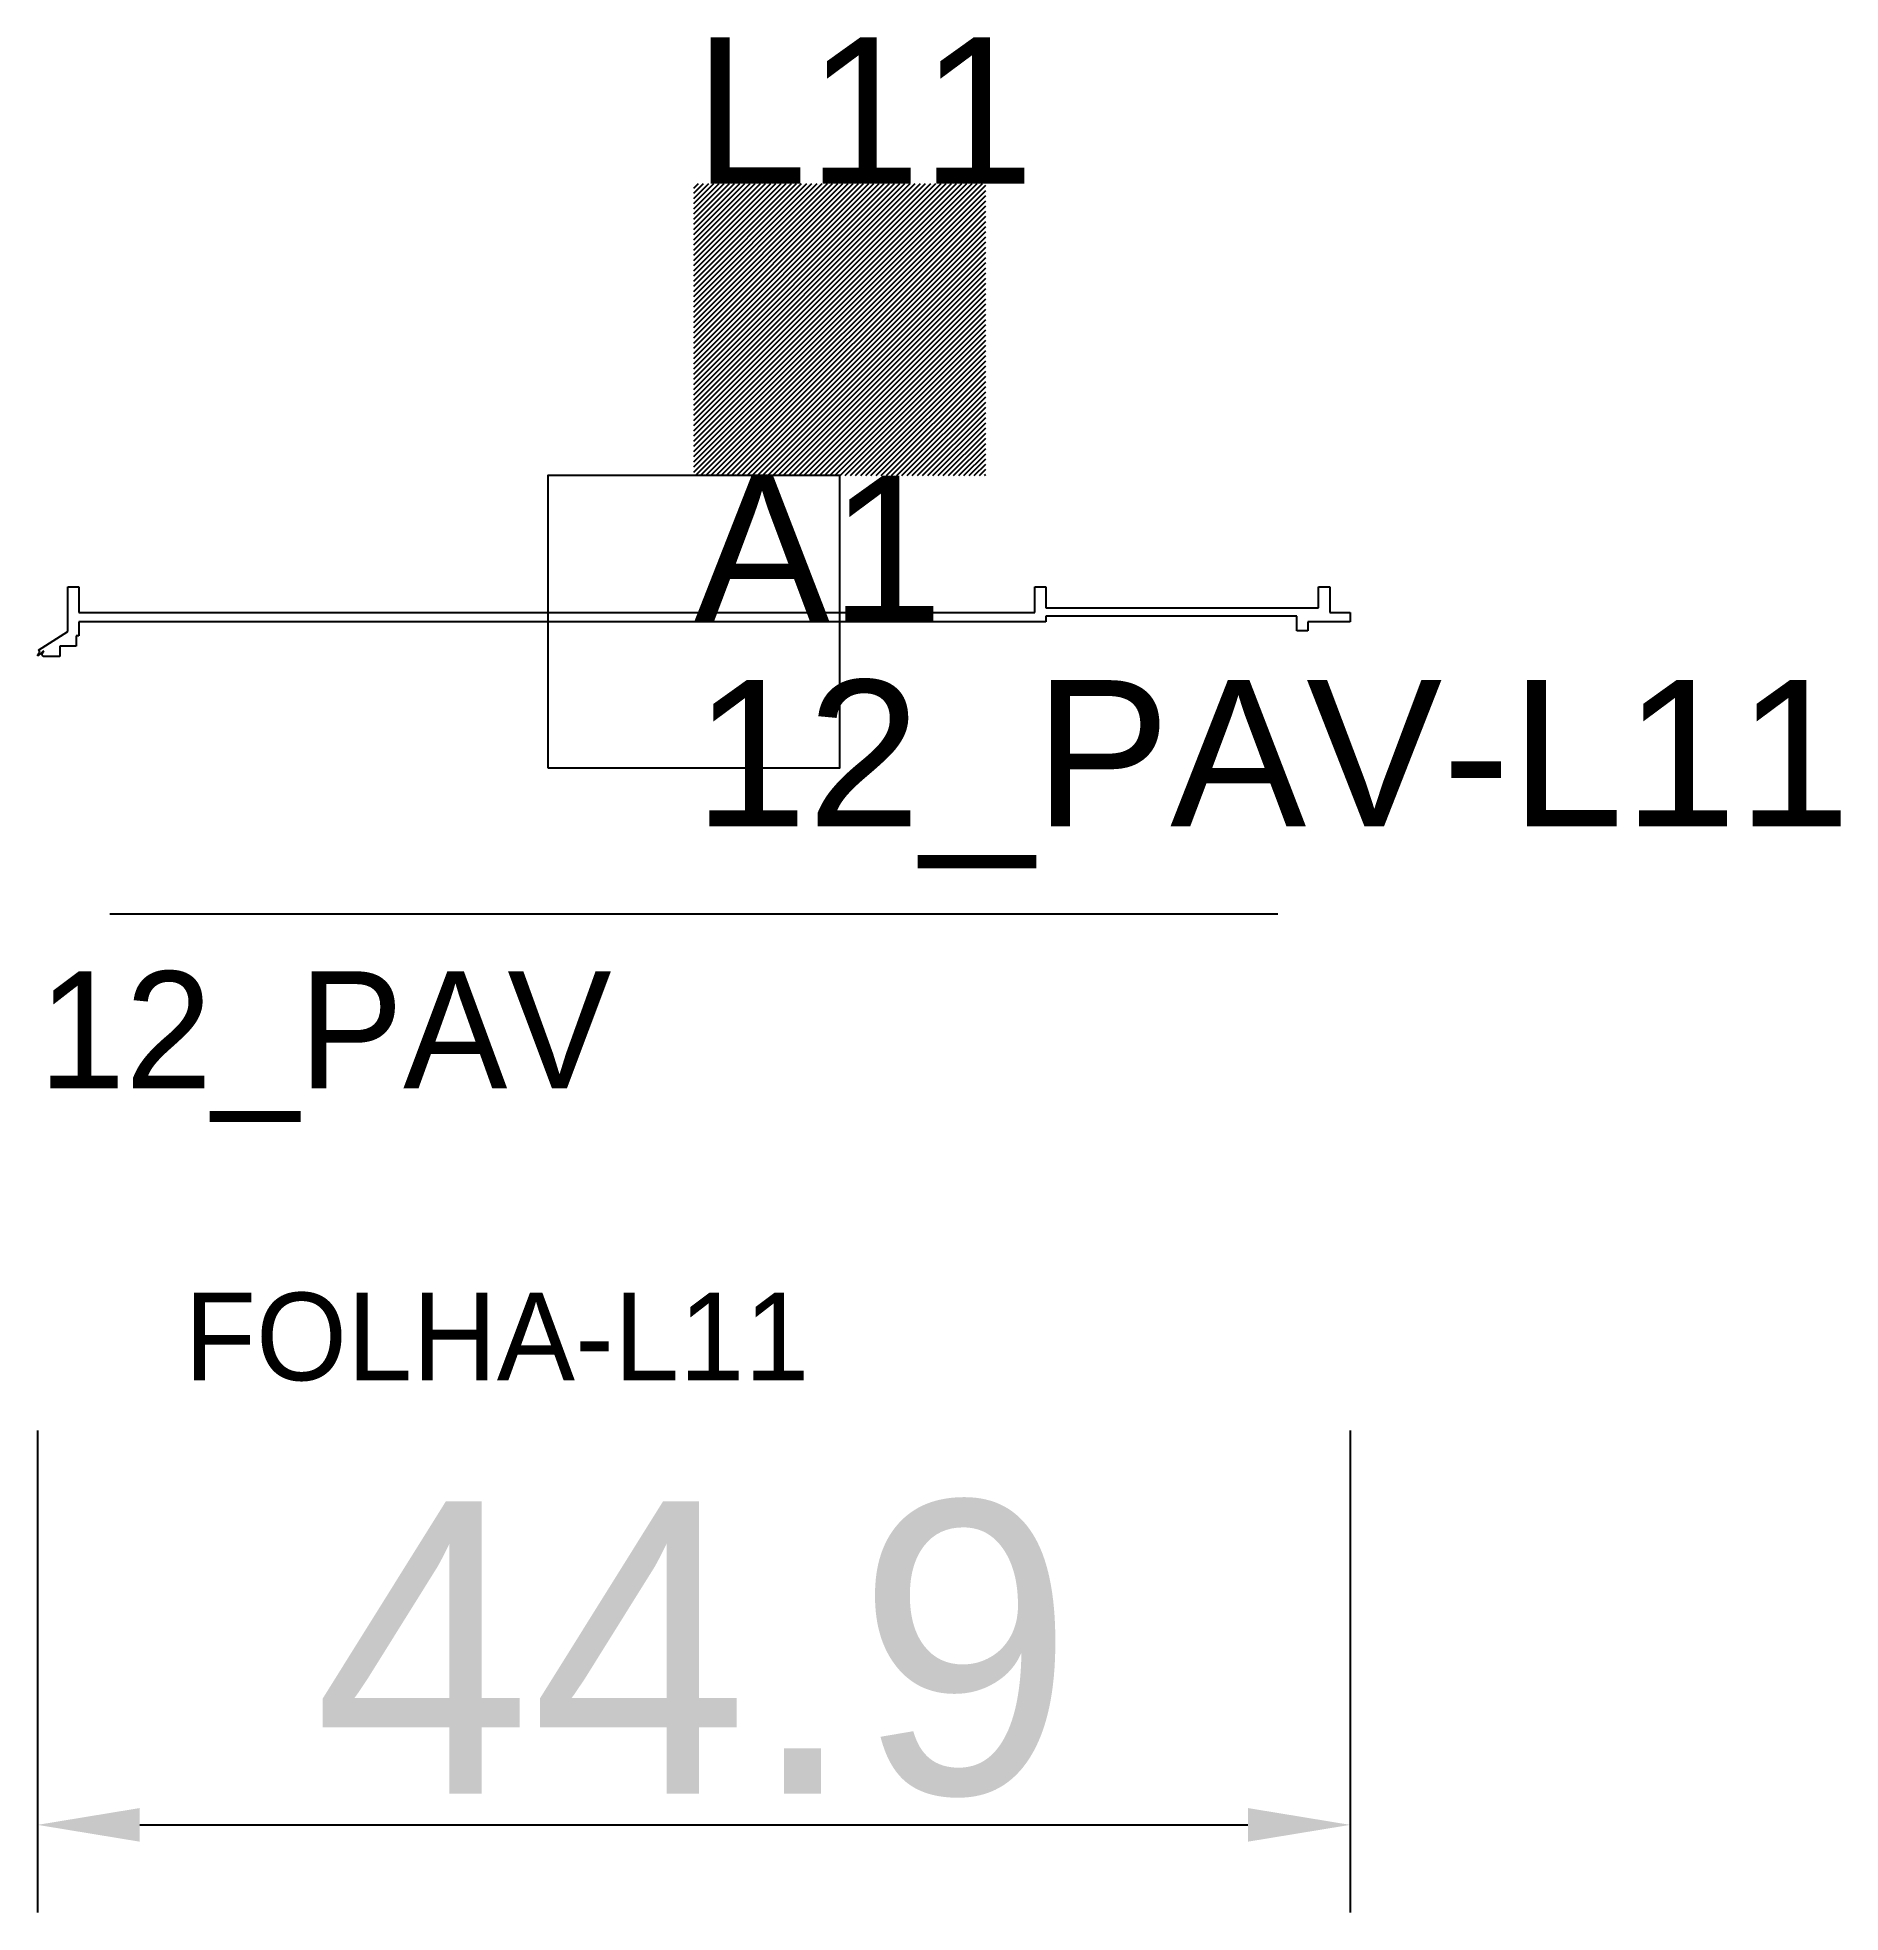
# Model space of a CAD drawing. Header units: metres. Extents: x 222.2 to 283.9, y 156.1 to 220.3.
import ezdxf

# ---------------------------------------------------------------- set-up
doc = ezdxf.new("R2010")
doc.units = ezdxf.units.M
for name, color, linetype in [('3', 3, 'CONTINUOUS'), ('AUX00', 7, 'CONTINUOUS'), ('COTA', 241, 'CONTINUOUS'), ('FOLHA', 255, 'CONTINUOUS'), ('Hachura', 251, 'CONTINUOUS'), ('NOMENCLATURA', 7, 'CONTINUOUS'), ('Nível', 160, 'CONTINUOUS'), ('Painéis', 200, 'CONTINUOUS'), ('Pilares', 5, 'CONTINUOUS'), ('REAPROVEITAMENTO', 251, 'CONTINUOUS'), ('SARR_2.2x7', 40, 'CONTINUOUS')]:
    doc.layers.add(name, color=color, linetype=linetype)
doc.styles.add('ARIAL', font='Arial.ttf')
doc.styles.add('STR_STANDARD', font='arial.ttf')
doc.dimstyles.new('EZ DXF', dxfattribs={"dimtxt": 10, "dimasz": 3.5, "dimexe": 3, "dimexo": 1.5, "dimgap": 1, "dimtad": 1, "dimdec": 1, "dimdsep": 46, "dimcen": 2.5, "dimazin": 3, "dimtfac": 1, "dimtmove": 0, "dimatfit": 3})

msp = doc.modelspace()

# ---------------------------------------------------------------- hatches: boundary and pattern name
at = {"layer": 'Hachura'}
h = msp.add_hatch(dxfattribs=at)
h.set_pattern_fill('ANSI31', scale=50)
h.paths.add_polyline_path([(222.23, 199.34), (223.24, 199.98), (223.24, 201.5), (223.62, 201.5), (223.62, 200.62), (256.35, 200.62), (256.35, 201.5), (256.73, 201.5), (256.73, 200.78), (266.07, 200.78), (266.07, 201.5), (266.45, 201.5), (266.45, 200.62), (267.15, 200.62), (267.15, 200.3), (265.7, 200.3), (265.7, 200), (265.32, 200), (265.32, 200.5), (256.73, 200.5), (256.73, 200.3), (223.62, 200.3), (223.62, 199.83), (223.52, 199.83), (223.52, 199.47), (222.96, 199.47), (222.96, 199.12), (222.4, 199.12), (222.34, 199.19), (222.42, 199.31), (222.2, 199.14), (222.28, 199.27)])
h = msp.add_hatch(dxfattribs=at)
h.set_pattern_fill('ANSI31', scale=50)
h.paths.add_polyline_path([(222.23, 199.34), (223.24, 199.98), (223.24, 201.5), (223.62, 201.5), (223.62, 200.62), (256.35, 200.62), (256.35, 201.5), (256.73, 201.5), (256.73, 200.78), (266.07, 200.78), (266.07, 201.5), (266.45, 201.5), (266.45, 200.62), (267.15, 200.62), (267.15, 200.3), (265.7, 200.3), (265.7, 200), (265.32, 200), (265.32, 200.5), (256.73, 200.5), (256.73, 200.3), (223.62, 200.3), (223.62, 199.83), (223.52, 199.83), (223.52, 199.47), (222.96, 199.47), (222.96, 199.12), (222.4, 199.12), (222.34, 199.19), (222.42, 199.31), (222.2, 199.14), (222.28, 199.27)])
at = {"layer": 'Reaproveitamento'}
h = msp.add_hatch(dxfattribs=at)
h.set_pattern_fill('SOLID')
h.paths.add_polyline_path([(244.675, 205.31), (254.675, 205.31), (254.675, 215.31), (244.675, 215.31)])
h = msp.add_hatch(dxfattribs=at)
h.set_pattern_fill('SOLID')
h.paths.add_polyline_path([(244.675, 205.31), (254.675, 205.31), (254.675, 215.31), (244.675, 215.31)])

# ---------------------------------------------------------------- linework, layer by layer
at = {"layer": 'Painéis', "color": 200}
for p, q in [((223.24, 199.98), (223.24, 201.5)), ((223.24, 201.5), (223.62, 201.5)), ((223.24, 199.98), (223.24, 201.5)), ((223.24, 201.5), (223.62, 201.5)), ((223.62, 201.5), (223.62, 200.62)), ((223.62, 201.5), (223.62, 200.62)), ((256.35, 200.62), (256.35, 201.5)), ((256.35, 201.5), (256.73, 201.5)), ((256.35, 200.62), (256.35, 201.5)), ((256.35, 201.5), (256.73, 201.5)), ((256.73, 201.5), (256.73, 200.78)), ((256.73, 201.5), (256.73, 200.78)), ((266.07, 200.78), (266.07, 201.5)), ((266.07, 201.5), (266.45, 201.5)), ((266.07, 200.78), (266.07, 201.5)), ((266.07, 201.5), (266.45, 201.5)), ((266.45, 201.5), (266.45, 200.62)), ((266.45, 201.5), (266.45, 200.62)), ((223.62, 200.62), (256.35, 200.62)), ((223.62, 200.62), (256.35, 200.62)), ((256.73, 200.3), (223.62, 200.3)), ((223.62, 200.3), (223.62, 199.83)), ((256.73, 200.3), (223.62, 200.3)), ((223.62, 200.3), (223.62, 199.83)), ((256.73, 200.78), (266.07, 200.78)), ((256.73, 200.78), (266.07, 200.78)), ((265.32, 200.5), (256.73, 200.5)), ((256.73, 200.5), (256.73, 200.3)), ((265.32, 200.5), (256.73, 200.5)), ((256.73, 200.5), (256.73, 200.3)), ((265.32, 200), (265.32, 200.5)), ((265.32, 200), (265.32, 200.5)), ((267.15, 200.3), (265.7, 200.3)), ((265.7, 200.3), (265.7, 200)), ((267.15, 200.3), (265.7, 200.3)), ((265.7, 200.3), (265.7, 200)), ((266.45, 200.62), (267.15, 200.62)), ((266.45, 200.62), (267.15, 200.62)), ((267.15, 200.62), (267.15, 200.3)), ((267.15, 200.62), (267.15, 200.3)), ((222.23, 199.34), (223.24, 199.98)), ((222.23, 199.34), (223.24, 199.98)), ((223.62, 199.83), (223.52, 199.83)), ((223.52, 199.83), (223.52, 199.47)), ((223.62, 199.83), (223.52, 199.83)), ((223.52, 199.83), (223.52, 199.47)), ((265.7, 200), (265.32, 200)), ((265.7, 200), (265.32, 200)), ((222.42, 199.31), (222.2, 199.14)), ((222.42, 199.31), (222.2, 199.14)), ((222.2, 199.14), (222.28, 199.27)), ((222.2, 199.14), (222.28, 199.27)), ((222.28, 199.27), (222.23, 199.34)), ((222.28, 199.27), (222.23, 199.34)), ((222.34, 199.19), (222.42, 199.31)), ((222.34, 199.19), (222.42, 199.31)), ((222.4, 199.12), (222.34, 199.19)), ((222.4, 199.12), (222.34, 199.19)), ((222.96, 199.12), (222.4, 199.12)), ((222.96, 199.12), (222.4, 199.12)), ((223.52, 199.47), (222.96, 199.47)), ((222.96, 199.47), (222.96, 199.12)), ((223.52, 199.47), (222.96, 199.47)), ((222.96, 199.47), (222.96, 199.12))]:
    msp.add_line(p, q, dxfattribs=at)
at = {"layer": 'Pilares'}
msp.add_lwpolyline([(239.675, 195.31), (249.675, 195.31), (249.675, 205.31), (239.675, 205.31)], close=True, dxfattribs=at)
msp.add_lwpolyline([(239.675, 195.31), (249.675, 195.31), (249.675, 205.31), (239.675, 205.31)], close=True, dxfattribs=at)
at = {"layer": 'SARR_2.2x7'}
msp.add_line((224.675, 190.31), (264.675, 190.31), dxfattribs=at)
msp.add_line((224.675, 190.31), (264.675, 190.31), dxfattribs=at)

# ---------------------------------------------------------------- texts
at = {"layer": '3', "style": 'STR_STANDARD'}
msp.add_text('A1', height=5, dxfattribs=at).set_placement((244.675, 200.31))
msp.add_text('A1', height=5, dxfattribs=at).set_placement((244.675, 200.31))
at = {"layer": 'AUX00', "style": 'STR_STANDARD'}
msp.add_text('12_PAV-L11', height=5, dxfattribs=at).set_placement((244.675, 193.31))
msp.add_text('12_PAV-L11', height=5, dxfattribs=at).set_placement((244.675, 193.31))
at = {"layer": 'FOLHA'}
msp.add_text('FOLHA-L11', height=3, dxfattribs=at).set_placement((227.23, 174.34))
msp.add_text('FOLHA-L11', height=3, dxfattribs=at).set_placement((227.23, 174.34))
at = {"layer": 'NOMENCLATURA', "insert": (244.675, 220.31), "char_height": 5, "attachment_point": 1, "style": 'ARIAL'}
msp.add_mtext('L11', dxfattribs=at)
msp.add_mtext('L11', dxfattribs=at)
at = {"layer": 'Nível'}
msp.add_text('12_PAV', height=4, dxfattribs=at).set_placement((222.23, 184.34))
msp.add_text('12_PAV', height=4, dxfattribs=at).set_placement((222.23, 184.34))

# ---------------------------------------------------------------- dimensions: what is measured, and where the dimension line sits
at = {"layer": 'COTA'}
msp.add_linear_dim(base=(222.2, 159.12), p1=(222.2, 174.12), p2=(267.15, 174.12), dimstyle='EZ DXF', dxfattribs=at).render()
msp.add_linear_dim(base=(222.2, 159.12), p1=(222.2, 174.12), p2=(267.15, 174.12), dimstyle='EZ DXF', dxfattribs=at).render()

doc.saveas('drawing.dxf')
